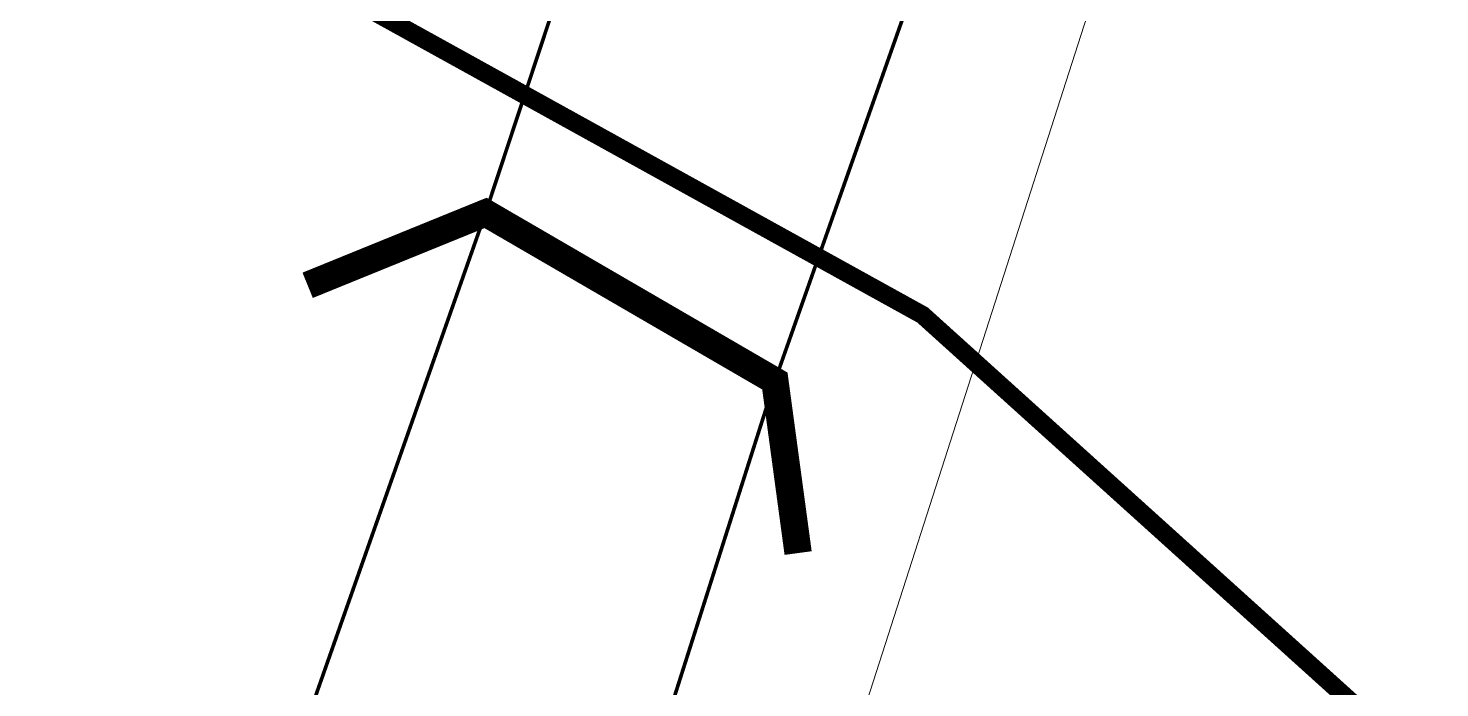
# Model space of a CAD drawing. Header units: inches. Extents: x 350994 to 353538, y 1581369 to 1583842.
# Drawn here: x 351680.51 to 351688.25, y 1583573.01 to 1583576.63 of the extents above; entities that cross this region are included whole.
import ezdxf

# ---------------------------------------------------------------- set-up
doc = ezdxf.new("R2010")
doc.units = ezdxf.units.IN
doc.header["$MEASUREMENT"] = 0
doc.linetypes.add('1', pattern=[0])
doc.linetypes.add('DASHDOTX2', pattern=[2, 1, -0.5, 0, -0.5])
for name, color, linetype in [('CULVERT', 255, '1'), ('EP TF', 5, 'Continuous'), ("ROAD'S", 1, '1')]:
    doc.layers.add(name, color=color, linetype=linetype)
doc.styles.get("Standard").update_dxf_attribs({"font": 'arial.ttf'})
doc.linetypes.add('SILT_FENCE', pattern='A,0.5,-0.2,["EP",Standard,S=0.1,R=0,X=-0.1,Y=-0.05],-0.2', length=0.9)

msp = doc.modelspace()

# ---------------------------------------------------------------- linework, layer by layer
at = {"layer": 'CULVERT', "color": 250, "linetype": 'DASHDOTX2', "lineweight": 5, "ltscale": 2, "const_width": 0.02, "elevation": 90.8586}
msp.add_lwpolyline([(351689.8922, 1583596.3569), (351683.0177, 1583575.6177), (351678.7264, 1583563.4184)], dxfattribs=at)
at = {"layer": 'CULVERT', "color": 250, "linetype": 'DASHDOTX2', "lineweight": 5, "ltscale": 2, "const_width": 0.02}
msp.add_lwpolyline([(351676.2619, 1583548.4811), (351684.6043, 1583574.6959), (351692.0774, 1583595.8945)], dxfattribs=at)
at = {"layer": 'CULVERT', "color": 250, "lineweight": 5, "const_width": 0.15}
msp.add_lwpolyline([(351682.0423, 1583575.2208), (351683.0177, 1583575.6177), (351684.6043, 1583574.6959), (351684.7318, 1583573.7524)], dxfattribs=at)
at = {"layer": 'EP TF', "color": 252, "linetype": 'SILT_FENCE', "lineweight": 5, "ltscale": 6, "elevation": 98.4574}
msp.add_lwpolyline([(351496.8695, 1583648.6385), (351521.3484, 1583634.6815), (351540.5793, 1583624.0701), (351593.1215, 1583594.7875), (351678.0433, 1583550.9616), (351687.1965, 1583579.4368)], dxfattribs=at)
at = {"layer": "ROAD'S", "lineweight": 5, "const_width": 0.1}
msp.add_lwpolyline([(351679.9586, 1583545.7907), (351688.6012, 1583572.1809), (351685.4139, 1583575.058), (351640.4288, 1583599.9325), (351602.4336, 1583620.5902), (351565.56, 1583641.4179), (351502.8379, 1583676.6731)], dxfattribs=at)

doc.saveas('drawing.dxf')
